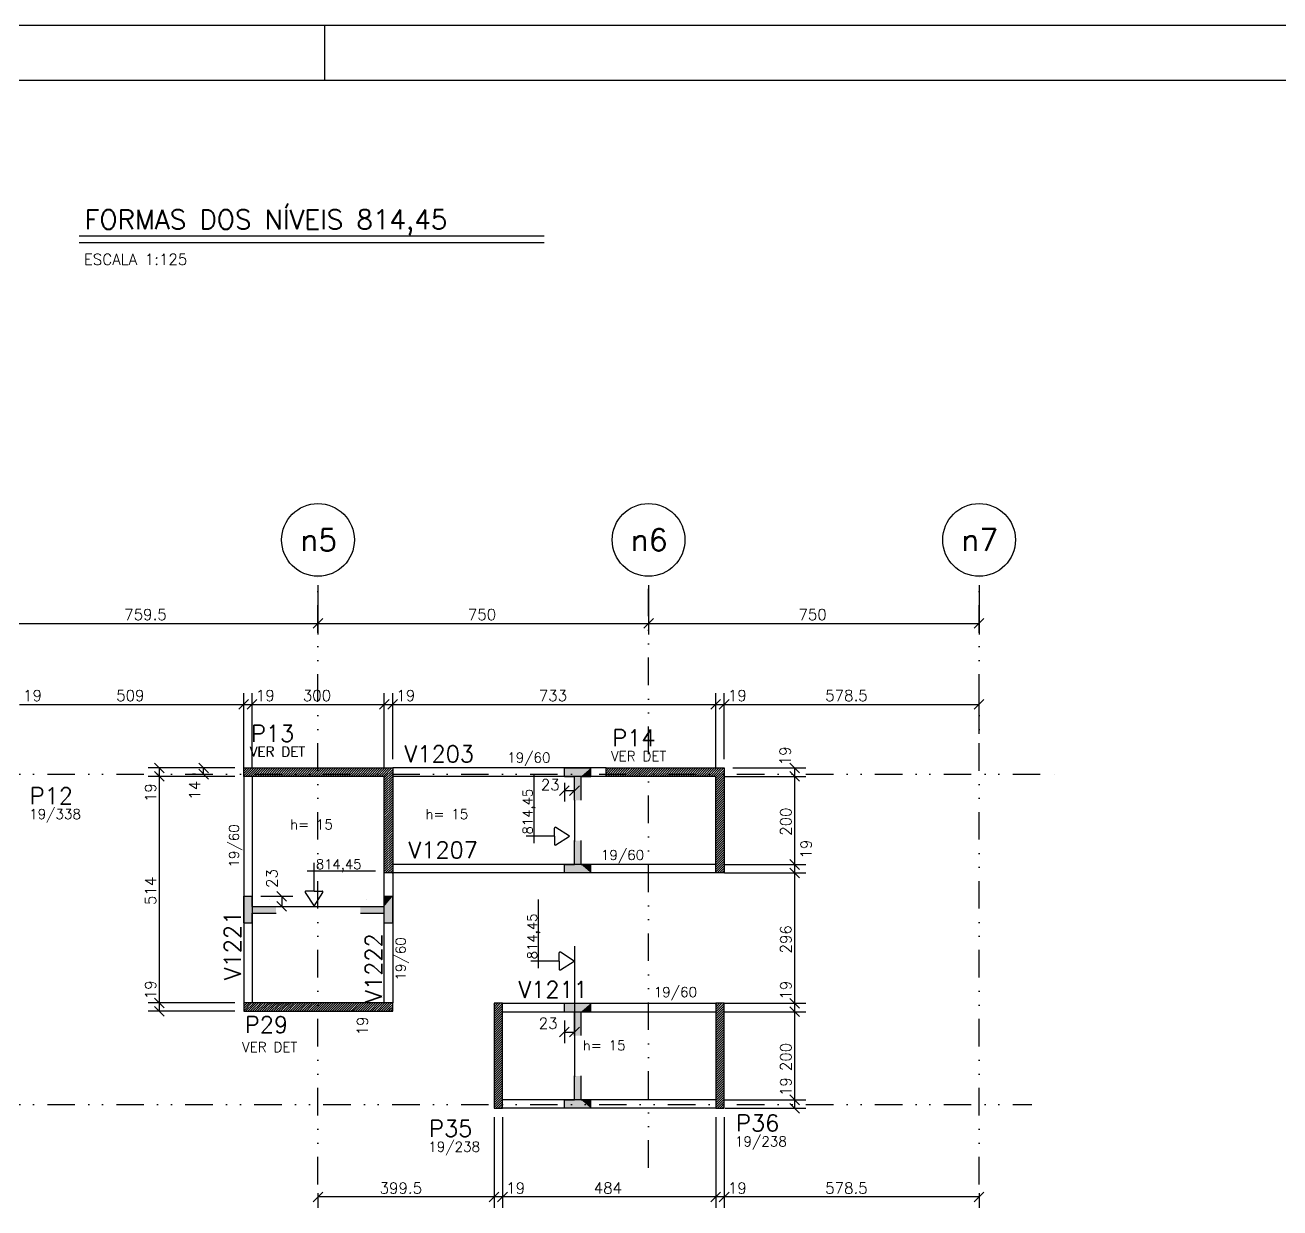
# Model space of a CAD drawing. Extents: x 569026 to 582176, y -496 to 6929.
# Drawn here: x 570996 to 573843, y 4245 to 6929 of the extents above; entities that cross this region are included whole.
import ezdxf

# ---------------------------------------------------------------- set-up
doc = ezdxf.new("R2010")
doc.units = 0
doc.header["$LTSCALE"] = 125
doc.header["$MEASUREMENT"] = 0
doc.linetypes.add('DIVIDE', pattern=[1.25, 0.5, -0.25, 0, -0.25, 0, -0.25])
doc.layers.get('0').update_dxf_attribs({"linetype": 'CONTINUOUS'})
for name, color, linetype in [('205', 14, 'DIVIDE'), ('216', 7, 'CONTINUOUS'), ('220', 4, 'CONTINUOUS'), ('221', 5, 'CONTINUOUS'), ('222', 6, 'CONTINUOUS'), ('230', 7, 'CONTINUOUS'), ('231', 5, 'CONTINUOUS'), ('238', 11, 'CONTINUOUS'), ('250', 5, 'CONTINUOUS'), ('253', 253, 'CONTINUOUS')]:
    doc.layers.add(name, color=color, linetype=linetype)
doc.styles.get("Standard").update_dxf_attribs({"font": 'ROMANS.SHX'})

# ---------------------------------------------------------------- blocks, each defined once
blk = doc.blocks.new('_H6')
for p, q in [((98803.673322, 3614.726206), (98817.522239, 3628.575123)), ((98803.673322, 3620.029507), (98812.218939, 3628.575123)), ((98803.673322, 3625.332807), (98806.915638, 3628.575123)), ((98803.673322, 3609.422905), (98822.673322, 3628.422905)), ((98803.673322, 3604.119604), (98822.673322, 3623.119604)), ((98803.673322, 3598.816303), (98822.673322, 3617.816303)), ((98803.673322, 3593.513002), (98822.673322, 3612.513002)), ((98803.673322, 3588.209701), (98822.673322, 3607.209701)), ((98803.673322, 3582.9064), (98822.673322, 3601.9064)), ((98803.673322, 3577.6031), (98822.673322, 3596.6031)), ((98803.673322, 3572.299799), (98822.673322, 3591.299799)), ((98803.673322, 3566.996498), (98822.673322, 3585.996498)), ((98803.673322, 3561.693197), (98822.673322, 3580.693197)), ((98803.673322, 3556.389896), (98822.673322, 3575.389896)), ((98803.673322, 3551.086595), (98822.673322, 3570.086595)), ((98803.673322, 3545.783294), (98822.673322, 3564.783294)), ((98803.673322, 3540.479994), (98822.673322, 3559.479994)), ((98803.673322, 3535.176693), (98822.673322, 3554.176693)), ((98803.673322, 3529.873392), (98822.673322, 3548.873392)), ((98803.673322, 3524.570091), (98822.673322, 3543.570091)), ((98803.673322, 3519.26679), (98822.673322, 3538.26679)), ((98803.673322, 3513.963489), (98822.673322, 3532.963489)), ((98803.673322, 3508.660188), (98822.673322, 3527.660188)), ((98803.673322, 3503.356888), (98822.673322, 3522.356888)), ((98803.673322, 3498.053587), (98822.673322, 3517.053587)), ((98803.673322, 3492.750286), (98822.673322, 3511.750286)), ((98803.673322, 3487.446985), (98822.673322, 3506.446985)), ((98803.673322, 3482.143684), (98822.673322, 3501.143684)), ((98803.673322, 3476.840383), (98822.673322, 3495.840383)), ((98803.673322, 3471.537082), (98822.673322, 3490.537082)), ((98803.673322, 3466.233782), (98822.673322, 3485.233782)), ((98803.673322, 3460.930481), (98822.673322, 3479.930481)), ((98803.673322, 3455.62718), (98822.673322, 3474.62718)), ((98803.673322, 3450.323879), (98822.673322, 3469.323879)), ((98803.673322, 3445.020578), (98822.673322, 3464.020578)), ((98803.673322, 3439.717277), (98822.673322, 3458.717277)), ((98803.673322, 3434.413976), (98822.673322, 3453.413976)), ((98803.673322, 3429.110676), (98822.673322, 3448.110676)), ((98803.673322, 3423.807375), (98822.673322, 3442.807375)), ((98803.673322, 3418.504074), (98822.673322, 3437.504074)), ((98803.673322, 3413.200773), (98822.673322, 3432.200773)), ((98803.673322, 3407.897472), (98822.673322, 3426.897472)), ((98803.673322, 3402.594171), (98822.673322, 3421.594171)), ((98803.673322, 3397.29087), (98822.673322, 3416.29087)), ((98803.673322, 3391.98757), (98822.673322, 3410.98757)), ((98807.564176, 3390.575123), (98822.673322, 3405.684269)), ((98812.867477, 3390.575123), (98822.673322, 3400.380968)), ((98818.170778, 3390.575123), (98822.673322, 3395.077667))]:
    blk.add_line(p, q)
blk = doc.blocks.new('_H46')
for p, q in [((98235.673322, 4144.509483), (98253.738962, 4162.575123)), ((98235.673322, 4149.812784), (98248.435661, 4162.575123)), ((98235.673322, 4155.116085), (98243.13236, 4162.575123)), ((98235.673322, 4160.419386), (98237.829059, 4162.575123)), ((98240.042262, 4143.575123), (98259.042262, 4162.575123)), ((98245.345563, 4143.575123), (98264.345563, 4162.575123)), ((98250.648864, 4143.575123), (98269.648864, 4162.575123)), ((98255.952165, 4143.575123), (98274.952165, 4162.575123)), ((98261.255466, 4143.575123), (98280.255466, 4162.575123)), ((98266.558767, 4143.575123), (98285.558767, 4162.575123)), ((98271.862068, 4143.575123), (98290.862068, 4162.575123)), ((98277.165368, 4143.575123), (98296.165368, 4162.575123)), ((98282.468669, 4143.575123), (98301.468669, 4162.575123)), ((98287.77197, 4143.575123), (98306.77197, 4162.575123)), ((98293.075271, 4143.575123), (98312.075271, 4162.575123)), ((98298.378572, 4143.575123), (98317.378572, 4162.575123)), ((98303.681873, 4143.575123), (98322.681873, 4162.575123)), ((98308.985174, 4143.575123), (98327.985174, 4162.575123)), ((98314.288475, 4143.575123), (98333.288475, 4162.575123)), ((98319.591775, 4143.575123), (98338.591775, 4162.575123)), ((98324.895076, 4143.575123), (98343.895076, 4162.575123)), ((98330.198377, 4143.575123), (98349.198377, 4162.575123)), ((98335.501678, 4143.575123), (98354.501678, 4162.575123)), ((98340.804979, 4143.575123), (98359.804979, 4162.575123)), ((98346.10828, 4143.575123), (98365.10828, 4162.575123)), ((98351.411581, 4143.575123), (98370.411581, 4162.575123)), ((98356.714881, 4143.575123), (98375.714881, 4162.575123)), ((98362.018182, 4143.575123), (98381.018182, 4162.575123)), ((98367.321483, 4143.575123), (98386.321483, 4162.575123)), ((98372.624784, 4143.575123), (98391.624784, 4162.575123)), ((98377.928085, 4143.575123), (98396.928085, 4162.575123)), ((98383.231386, 4143.575123), (98402.231386, 4162.575123)), ((98388.534687, 4143.575123), (98407.534687, 4162.575123)), ((98393.837987, 4143.575123), (98412.837987, 4162.575123)), ((98399.141288, 4143.575123), (98418.141288, 4162.575123)), ((98404.444589, 4143.575123), (98423.444589, 4162.575123)), ((98409.74789, 4143.575123), (98428.74789, 4162.575123)), ((98415.051191, 4143.575123), (98434.051191, 4162.575123)), ((98420.354492, 4143.575123), (98439.354492, 4162.575123)), ((98425.657793, 4143.575123), (98444.657793, 4162.575123)), ((98430.961093, 4143.575123), (98449.961093, 4162.575123)), ((98436.264394, 4143.575123), (98455.264394, 4162.575123)), ((98441.567695, 4143.575123), (98460.567695, 4162.575123)), ((98446.870996, 4143.575123), (98465.870996, 4162.575123)), ((98452.174297, 4143.575123), (98471.174297, 4162.575123)), ((98457.477598, 4143.575123), (98476.477598, 4162.575123)), ((98462.780899, 4143.575123), (98481.780899, 4162.575123)), ((98468.084199, 4143.575123), (98487.084199, 4162.575123)), ((98473.3875, 4143.575123), (98492.3875, 4162.575123)), ((98478.690801, 4143.575123), (98497.690801, 4162.575123)), ((98483.994102, 4143.575123), (98502.994102, 4162.575123)), ((98489.297403, 4143.575123), (98508.297403, 4162.575123)), ((98494.600704, 4143.575123), (98513.600704, 4162.575123)), ((98499.904005, 4143.575123), (98518.904005, 4162.575123)), ((98505.207305, 4143.575123), (98524.207305, 4162.575123)), ((98510.510606, 4143.575123), (98529.510606, 4162.575123)), ((98515.813907, 4143.575123), (98534.813907, 4162.575123)), ((98521.117208, 4143.575123), (98540.117208, 4162.575123)), ((98526.420509, 4143.575123), (98545.420509, 4162.575123)), ((98531.72381, 4143.575123), (98550.72381, 4162.575123)), ((98537.027111, 4143.575123), (98556.027111, 4162.575123)), ((98542.330411, 4143.575123), (98561.330411, 4162.575123)), ((98547.633712, 4143.575123), (98566.633712, 4162.575123)), ((98552.937013, 4143.575123), (98571.937013, 4162.575123)), ((98554.673322, 4140.008131), (98573.673322, 4159.008131)), ((98554.673322, 4134.70483), (98573.673322, 4153.70483)), ((98554.673322, 4129.401529), (98573.673322, 4148.401529)), ((98554.673322, 4124.098228), (98573.673322, 4143.098228)), ((98554.673322, 4118.794928), (98573.673322, 4137.794928)), ((98554.673322, 4113.491627), (98573.673322, 4132.491627)), ((98554.673322, 4108.188326), (98573.673322, 4127.188326)), ((98554.673322, 4102.885025), (98573.673322, 4121.885025)), ((98554.673322, 4097.581724), (98573.673322, 4116.581724)), ((98554.673322, 4092.278423), (98573.673322, 4111.278423)), ((98554.673322, 4086.975122), (98573.673322, 4105.975122)), ((98554.673322, 4081.671822), (98573.673322, 4100.671822)), ((98554.673322, 4076.368521), (98573.673322, 4095.368521)), ((98554.673322, 4071.06522), (98573.673322, 4090.06522)), ((98554.673322, 4065.761919), (98573.673322, 4084.761919)), ((98554.673322, 4060.458618), (98573.673322, 4079.458618)), ((98554.673322, 4055.155317), (98573.673322, 4074.155317)), ((98554.673322, 4049.852016), (98573.673322, 4068.852016)), ((98554.673322, 4044.548716), (98573.673322, 4063.548716)), ((98554.673322, 4039.245415), (98573.673322, 4058.245415)), ((98554.673322, 4033.942114), (98573.673322, 4052.942114)), ((98554.673322, 4028.638813), (98573.673322, 4047.638813)), ((98554.673322, 4023.335512), (98573.673322, 4042.335512)), ((98554.673322, 4018.032211), (98573.673322, 4037.032211)), ((98554.673322, 4012.72891), (98573.673322, 4031.72891)), ((98554.673322, 4007.42561), (98573.673322, 4026.42561)), ((98554.673322, 4002.122309), (98573.673322, 4021.122309)), ((98554.673322, 3996.819008), (98573.673322, 4015.819008)), ((98554.673322, 3991.515707), (98573.673322, 4010.515707)), ((98554.673322, 3986.212406), (98573.673322, 4005.212406)), ((98554.673322, 3980.909105), (98573.673322, 3999.909105)), ((98554.673322, 3975.605804), (98573.673322, 3994.605804)), ((98554.673322, 3970.302504), (98573.673322, 3989.302504)), ((98554.673322, 3964.999203), (98573.673322, 3983.999203)), ((98554.673322, 3959.695902), (98573.673322, 3978.695902)), ((98554.673322, 3954.392601), (98573.673322, 3973.392601)), ((98554.673322, 3949.0893), (98573.673322, 3968.0893)), ((98554.673322, 3943.785999), (98573.673322, 3962.785999)), ((98554.673322, 3938.482698), (98573.673322, 3957.482698)), ((98554.673322, 3933.179398), (98573.673322, 3952.179398)), ((98554.673322, 3927.876097), (98573.673322, 3946.876097)), ((98556.675649, 3924.575123), (98573.673322, 3941.572796)), ((98561.97895, 3924.575123), (98573.673322, 3936.269495)), ((98567.282251, 3924.575123), (98573.673322, 3930.966194)), ((98572.585552, 3924.575123), (98573.673322, 3925.662893))]:
    blk.add_line(p, q)
blk = doc.blocks.new('_H47')
for p, q in [((99057.673322, 4144.49785), (99075.750595, 4162.575123)), ((99057.673322, 4149.801151), (99070.447294, 4162.575123)), ((99057.673322, 4155.104452), (99065.143993, 4162.575123)), ((99057.673322, 4160.407753), (99059.840692, 4162.575123)), ((99062.053896, 4143.575123), (99081.053896, 4162.575123)), ((99067.357196, 4143.575123), (99086.357196, 4162.575123)), ((99072.660497, 4143.575123), (99091.660497, 4162.575123)), ((99077.963798, 4143.575123), (99096.963798, 4162.575123)), ((99083.267099, 4143.575123), (99102.267099, 4162.575123)), ((99088.5704, 4143.575123), (99107.5704, 4162.575123)), ((99093.873701, 4143.575123), (99112.873701, 4162.575123)), ((99099.177002, 4143.575123), (99118.177002, 4162.575123)), ((99104.480302, 4143.575123), (99123.480302, 4162.575123)), ((99109.783603, 4143.575123), (99128.783603, 4162.575123)), ((99115.086904, 4143.575123), (99134.086904, 4162.575123)), ((99120.390205, 4143.575123), (99139.390205, 4162.575123)), ((99125.693506, 4143.575123), (99144.693506, 4162.575123)), ((99130.996807, 4143.575123), (99149.996807, 4162.575123)), ((99136.300108, 4143.575123), (99155.300108, 4162.575123)), ((99141.603408, 4143.575123), (99160.603408, 4162.575123)), ((99146.906709, 4143.575123), (99165.906709, 4162.575123)), ((99152.21001, 4143.575123), (99171.21001, 4162.575123)), ((99157.513311, 4143.575123), (99176.513311, 4162.575123)), ((99162.816612, 4143.575123), (99181.816612, 4162.575123)), ((99168.119913, 4143.575123), (99187.119913, 4162.575123)), ((99173.423214, 4143.575123), (99192.423214, 4162.575123)), ((99178.726515, 4143.575123), (99197.726515, 4162.575123)), ((99184.029815, 4143.575123), (99203.029815, 4162.575123)), ((99189.333116, 4143.575123), (99208.333116, 4162.575123)), ((99194.636417, 4143.575123), (99213.636417, 4162.575123)), ((99199.939718, 4143.575123), (99218.939718, 4162.575123)), ((99205.243019, 4143.575123), (99224.243019, 4162.575123)), ((99210.54632, 4143.575123), (99229.54632, 4162.575123)), ((99215.849621, 4143.575123), (99234.849621, 4162.575123)), ((99221.152921, 4143.575123), (99240.152921, 4162.575123)), ((99226.456222, 4143.575123), (99245.456222, 4162.575123)), ((99231.759523, 4143.575123), (99250.759523, 4162.575123)), ((99237.062824, 4143.575123), (99256.062824, 4162.575123)), ((99242.366125, 4143.575123), (99261.366125, 4162.575123)), ((99247.669426, 4143.575123), (99266.669426, 4162.575123)), ((99252.972727, 4143.575123), (99271.972727, 4162.575123)), ((99258.276027, 4143.575123), (99277.276027, 4162.575123)), ((99263.579328, 4143.575123), (99282.579328, 4162.575123)), ((99268.882629, 4143.575123), (99287.882629, 4162.575123)), ((99274.18593, 4143.575123), (99293.18593, 4162.575123)), ((99279.489231, 4143.575123), (99298.489231, 4162.575123)), ((99284.792532, 4143.575123), (99303.792532, 4162.575123)), ((99290.095833, 4143.575123), (99309.095833, 4162.575123)), ((99295.399133, 4143.575123), (99314.399133, 4162.575123)), ((99300.702434, 4143.575123), (99319.702434, 4162.575123)), ((99306.005735, 4143.575123), (99325.005735, 4162.575123)), ((99306.673322, 4138.939409), (99325.673322, 4157.939409)), ((99306.673322, 4133.636108), (99325.673322, 4152.636108)), ((99306.673322, 4128.332807), (99325.673322, 4147.332807)), ((99306.673322, 4123.029507), (99325.673322, 4142.029507)), ((99306.673322, 4117.726206), (99325.673322, 4136.726206)), ((99306.673322, 4112.422905), (99325.673322, 4131.422905)), ((99306.673322, 4107.119604), (99325.673322, 4126.119604)), ((99306.673322, 4101.816303), (99325.673322, 4120.816303)), ((99306.673322, 4096.513002), (99325.673322, 4115.513002)), ((99306.673322, 4091.209701), (99325.673322, 4110.209701)), ((99306.673322, 4085.9064), (99325.673322, 4104.9064)), ((99306.673322, 4080.6031), (99325.673322, 4099.6031)), ((99306.673322, 4075.299799), (99325.673322, 4094.299799)), ((99306.673322, 4069.996498), (99325.673322, 4088.996498)), ((99306.673322, 4064.693197), (99325.673322, 4083.693197)), ((99306.673322, 4059.389896), (99325.673322, 4078.389896)), ((99306.673322, 4054.086595), (99325.673322, 4073.086595)), ((99306.673322, 4048.783294), (99325.673322, 4067.783294)), ((99306.673322, 4043.479994), (99325.673322, 4062.479994)), ((99306.673322, 4038.176693), (99325.673322, 4057.176693)), ((99306.673322, 4032.873392), (99325.673322, 4051.873392)), ((99306.673322, 4027.570091), (99325.673322, 4046.570091)), ((99306.673322, 4022.26679), (99325.673322, 4041.26679)), ((99306.673322, 4016.963489), (99325.673322, 4035.963489)), ((99306.673322, 4011.660188), (99325.673322, 4030.660188)), ((99306.673322, 4006.356888), (99325.673322, 4025.356888)), ((99306.673322, 4001.053587), (99325.673322, 4020.053587)), ((99306.673322, 3995.750286), (99325.673322, 4014.750286)), ((99306.673322, 3990.446985), (99325.673322, 4009.446985)), ((99306.673322, 3985.143684), (99325.673322, 4004.143684)), ((99306.673322, 3979.840383), (99325.673322, 3998.840383)), ((99306.673322, 3974.537082), (99325.673322, 3993.537082)), ((99306.673322, 3969.233782), (99325.673322, 3988.233782)), ((99306.673322, 3963.930481), (99325.673322, 3982.930481)), ((99306.673322, 3958.62718), (99325.673322, 3977.62718)), ((99306.673322, 3953.323879), (99325.673322, 3972.323879)), ((99306.673322, 3948.020578), (99325.673322, 3967.020578)), ((99306.673322, 3942.717277), (99325.673322, 3961.717277)), ((99306.673322, 3937.413976), (99325.673322, 3956.413976)), ((99306.673322, 3932.110676), (99325.673322, 3951.110676)), ((99306.673322, 3926.807375), (99325.673322, 3945.807375)), ((99309.744371, 3924.575123), (99325.673322, 3940.504074)), ((99315.047672, 3924.575123), (99325.673322, 3935.200773)), ((99320.350973, 3924.575123), (99325.673322, 3929.897472)), ((99325.654274, 3924.575123), (99325.673322, 3924.594171))]:
    blk.add_line(p, q)
blk = doc.blocks.new('_HE93C0351B5-001')
for p, q in [((112058.028954, 4825.285587), (112059.928643, 4827.185276)), ((112058.028954, 4819.982286), (112064.949695, 4826.903027)), ((112058.028954, 4814.678985), (112069.970747, 4826.620779)), ((112058.028954, 4809.375685), (112074.9918, 4826.33853)), ((112059.928643, 4827.185276), (112060.03543, 4827.292063)), ((112062.248633, 4808.292063), (112080.012852, 4826.056282)), ((112064.949695, 4826.903027), (112065.338731, 4827.292063)), ((112067.551934, 4808.292063), (112085.033904, 4825.774033)), ((112069.970747, 4826.620779), (112070.642032, 4827.292063)), ((112072.855235, 4808.292063), (112090.054957, 4825.491785)), ((112074.9918, 4826.33853), (112075.945332, 4827.292063)), ((112078.158536, 4808.292063), (112095.076009, 4825.209536)), ((112080.012852, 4826.056282), (112081.248633, 4827.292063)), ((112083.461837, 4808.292063), (112100.097062, 4824.927288)), ((112085.033904, 4825.774033), (112086.551934, 4827.292063)), ((112088.765138, 4808.292063), (112105.118114, 4824.645039)), ((112090.054957, 4825.491785), (112091.855235, 4827.292063)), ((112094.068439, 4808.292063), (112110.139166, 4824.362791)), ((112095.076009, 4825.209536), (112097.158536, 4827.292063)), ((112099.371739, 4808.292063), (112115.160219, 4824.080542)), ((112100.097062, 4824.927288), (112102.461837, 4827.292063)), ((112104.67504, 4808.292063), (112120.181271, 4823.798294)), ((112105.118114, 4824.645039), (112107.765138, 4827.292063)), ((112109.978341, 4808.292063), (112125.202323, 4823.516045)), ((112110.139166, 4824.362791), (112113.068439, 4827.292063)), ((112115.160219, 4824.080542), (112118.371739, 4827.292063)), ((112115.281642, 4808.292063), (112130.223376, 4823.233797)), ((112120.181271, 4823.798294), (112123.67504, 4827.292063)), ((112120.584943, 4808.292063), (112135.244428, 4822.951548)), ((112125.202323, 4823.516045), (112128.978341, 4827.292063)), ((112125.888244, 4808.292063), (112140.26548, 4822.6693)), ((112130.223376, 4823.233797), (112134.281642, 4827.292063)), ((112131.191545, 4808.292063), (112145.286533, 4822.387051)), ((112135.244428, 4822.951548), (112139.584943, 4827.292063)), ((112136.494845, 4808.292063), (112150.307585, 4822.104803)), ((112140.26548, 4822.6693), (112144.888244, 4827.292063)), ((112141.798146, 4808.292063), (112155.328637, 4821.822554)), ((112145.286533, 4822.387051), (112150.191545, 4827.292063)), ((112147.101447, 4808.292063), (112160.34969, 4821.540306)), ((112150.307585, 4822.104803), (112155.494845, 4827.292063)), ((112152.404748, 4808.292063), (112165.370742, 4821.258057)), ((112155.328637, 4821.822554), (112160.798146, 4827.292063)), ((112157.708049, 4808.292063), (112170.391794, 4820.975809)), ((112160.34969, 4821.540306), (112166.101447, 4827.292063)), ((112163.01135, 4808.292063), (112175.412847, 4820.69356)), ((112165.370742, 4821.258057), (112171.404748, 4827.292063)), ((112168.314651, 4808.292063), (112180.433899, 4820.411312)), ((112170.391794, 4820.975809), (112176.708049, 4827.292063)), ((112173.617951, 4808.292063), (112185.454952, 4820.129063)), ((112175.412847, 4820.69356), (112182.01135, 4827.292063)), ((112178.921252, 4808.292063), (112190.476004, 4819.846815)), ((112180.433899, 4820.411312), (112187.314651, 4827.292063)), ((112184.224553, 4808.292063), (112195.497056, 4819.564566)), ((112185.454952, 4820.129063), (112192.617951, 4827.292063)), ((112189.527854, 4808.292063), (112200.518109, 4819.282318)), ((112190.476004, 4819.846815), (112197.921252, 4827.292063)), ((112194.831155, 4808.292063), (112205.539161, 4819.000069)), ((112195.497056, 4819.564566), (112203.224553, 4827.292063)), ((112200.134456, 4808.292063), (112210.560213, 4818.717821)), ((112200.518109, 4819.282318), (112208.527854, 4827.292063)), ((112205.437757, 4808.292063), (112215.581266, 4818.435572)), ((112205.539161, 4819.000069), (112213.831155, 4827.292063)), ((112210.560213, 4818.717821), (112219.134456, 4827.292063)), ((112210.741057, 4808.292063), (112220.602318, 4818.153324)), ((112215.581266, 4818.435572), (112224.437757, 4827.292063)), ((112216.044358, 4808.292063), (112225.62337, 4817.871075)), ((112220.602318, 4818.153324), (112229.741057, 4827.292063)), ((112221.347659, 4808.292063), (112230.644423, 4817.588827)), ((112225.62337, 4817.871075), (112235.044358, 4827.292063)), ((112226.65096, 4808.292063), (112235.665475, 4817.306578)), ((112230.644423, 4817.588827), (112240.347659, 4827.292063)), ((112231.954261, 4808.292063), (112240.686527, 4817.02433)), ((112235.665475, 4817.306578), (112245.65096, 4827.292063)), ((112237.257562, 4808.292063), (112245.70758, 4816.742081)), ((112240.686527, 4817.02433), (112250.954261, 4827.292063)), ((112242.560863, 4808.292063), (112250.728632, 4816.459833)), ((112245.70758, 4816.742081), (112256.257562, 4827.292063)), ((112247.864163, 4808.292063), (112255.749684, 4816.177584)), ((112250.728632, 4816.459833), (112261.560863, 4827.292063)), ((112253.167464, 4808.292063), (112260.770737, 4815.895336)), ((112255.749684, 4816.177584), (112266.864163, 4827.292063)), ((112258.470765, 4808.292063), (112265.791789, 4815.613087)), ((112260.770737, 4815.895336), (112272.167464, 4827.292063)), ((112263.774066, 4808.292063), (112270.812842, 4815.330839)), ((112265.791789, 4815.613087), (112277.470765, 4827.292063)), ((112269.077367, 4808.292063), (112275.833894, 4815.04859)), ((112270.812842, 4815.330839), (112282.774066, 4827.292063)), ((112274.380668, 4808.292063), (112280.854946, 4814.766342)), ((112275.833894, 4815.04859), (112288.077367, 4827.292063)), ((112279.683969, 4808.292063), (112285.875999, 4814.484093)), ((112280.854946, 4814.766342), (112293.380668, 4827.292063)), ((112284.987269, 4808.292063), (112290.897051, 4814.201845)), ((112285.875999, 4814.484093), (112298.683969, 4827.292063)), ((112290.29057, 4808.292063), (112295.918103, 4813.919596)), ((112290.897051, 4814.201845), (112303.987269, 4827.292063)), ((112295.593871, 4808.292063), (112300.939156, 4813.637348)), ((112295.918103, 4813.919596), (112309.29057, 4827.292063)), ((112300.897172, 4808.292063), (112305.960208, 4813.355099)), ((112300.939156, 4813.637348), (112314.593871, 4827.292063)), ((112305.960208, 4813.355099), (112319.897172, 4827.292063)), ((112306.200473, 4808.292063), (112310.98126, 4813.07285)), ((112310.98126, 4813.07285), (112325.200473, 4827.292063)), ((112311.503774, 4808.292063), (112316.002313, 4812.790602)), ((112316.002313, 4812.790602), (112330.503774, 4827.292063)), ((112316.807075, 4808.292063), (112321.023365, 4812.508353)), ((112321.023365, 4812.508353), (112335.807075, 4827.292063)), ((112322.110375, 4808.292063), (112326.044417, 4812.226105)), ((112326.044417, 4812.226105), (112341.110375, 4827.292063)), ((112327.413676, 4808.292063), (112331.06547, 4811.943856)), ((112331.06547, 4811.943856), (112346.413676, 4827.292063)), ((112332.716977, 4808.292063), (112336.086522, 4811.661608)), ((112336.086522, 4811.661608), (112351.716977, 4827.292063)), ((112341.107575, 4811.379359), (112357.020278, 4827.292063)), ((112346.128627, 4811.097111), (112362.323579, 4827.292063)), ((112351.149679, 4810.814862), (112367.62688, 4827.292063)), ((112356.170732, 4810.532614), (112372.930181, 4827.292063)), ((112361.191784, 4810.250365), (112377.631218, 4826.689799)), ((112366.212836, 4809.968117), (112380.282868, 4824.038149)), ((112371.233889, 4809.685868), (112382.934519, 4821.386498)), ((112376.254941, 4809.40362), (112385.586169, 4818.734848)), ((112377.631218, 4826.689799), (112378.233481, 4827.292063)), ((112380.282868, 4824.038149), (112383.536782, 4827.292063)), ((112381.275993, 4809.121371), (112388.23782, 4816.083198)), ((112382.934519, 4821.386498), (112388.840083, 4827.292063)), ((112385.586169, 4818.734848), (112394.143384, 4827.292063)), ((112386.297046, 4808.839123), (112390.88947, 4813.431547)), ((112388.23782, 4816.083198), (112396.028954, 4823.874332)), ((112390.88947, 4813.431547), (112396.028954, 4818.571031)), ((112393.54112, 4810.779897), (112396.028954, 4813.267731)), ((112338.020278, 4808.292063), (112341.107575, 4811.379359)), ((112343.323579, 4808.292063), (112346.128627, 4811.097111)), ((112348.62688, 4808.292063), (112351.149679, 4810.814862)), ((112353.930181, 4808.292063), (112356.170732, 4810.532614)), ((112359.233481, 4808.292063), (112361.191784, 4810.250365)), ((112364.536782, 4808.292063), (112366.212836, 4809.968117)), ((112369.840083, 4808.292063), (112371.233889, 4809.685868)), ((112375.143384, 4808.292063), (112376.254941, 4809.40362)), ((112380.446685, 4808.292063), (112381.275993, 4809.121371)), ((112385.749986, 4808.292063), (112386.297046, 4808.839123)), ((112391.053287, 4808.292063), (112391.318098, 4808.556874)), ((112391.318098, 4808.556874), (112393.54112, 4810.779897))]:
    blk.add_line(p, q)

msp = doc.modelspace()

# ---------------------------------------------------------------- linework, layer by layer
for p, q in [((569025.9, 6928.9), (582175.9, 6928.9)), ((571675.9, 6803.9), (571675.9, 6928.9)), ((571675.9, 6803.9), (571675.9, 6928.9))]:
    msp.add_line(p, q)
at = {"layer": '205'}
for p, q in [((571660.3, 4298.3), (571660.3, 5678.1)), ((572410.3, 4335.8), (572410.3, 5678.1)), ((573160.3, 4298.3), (573160.3, 5678.1)), ((569794.7, 5229.1), (573346.7, 5229.1)), ((569794.7, 4479.1), (573279.6, 4479.1))]:
    msp.add_line(p, q, dxfattribs=at)
at = {"layer": '216'}
for p, q in [((571649.3, 5560.3), (571671.4, 5582.4)), ((571649.3, 5560.3), (571671.4, 5582.4)), ((572399.3, 5560.3), (572421.4, 5582.4)), ((572399.3, 5560.3), (572421.4, 5582.4)), ((573149.3, 5560.3), (573171.4, 5582.4)), ((573149.3, 5560.3), (573171.4, 5582.4)), ((571480.8, 5376.4), (571502.9, 5398.5)), ((571480.8, 5376.4), (571502.9, 5398.5)), ((571499.8, 5376.4), (571521.9, 5398.5)), ((571499.8, 5376.4), (571521.9, 5398.5)), ((571799.8, 5376.4), (571821.9, 5398.5)), ((571799.8, 5376.4), (571821.9, 5398.5)), ((571818.8, 5376.4), (571840.9, 5398.5)), ((571818.8, 5376.4), (571840.9, 5398.5)), ((572551.8, 5376.4), (572573.9, 5398.5)), ((572551.8, 5376.4), (572573.9, 5398.5)), ((572570.8, 5376.4), (572592.9, 5398.5)), ((572570.8, 5376.4), (572592.9, 5398.5)), ((573149.3, 5376.4), (573171.4, 5398.5)), ((571289.3, 5254.1), (571311.4, 5232)), ((571411.8, 5232), (571389.7, 5254.1)), ((571411.8, 5218), (571389.7, 5240.1)), ((572730.7, 5254.1), (572752.8, 5232)), ((571289.3, 5235.1), (571311.4, 5213)), ((571289.3, 5235.1), (571311.4, 5213)), ((572730.7, 5235.1), (572752.8, 5213)), ((572730.7, 5235.1), (572752.8, 5213)), ((572208.3, 5180.6), (572230.4, 5202.7)), ((572231.3, 5180.6), (572253.4, 5202.7)), ((572730.7, 5035.1), (572752.8, 5013)), ((572730.7, 5035.1), (572752.8, 5013)), ((572730.7, 5016.1), (572752.8, 4994)), ((572730.7, 5016.1), (572752.8, 4994)), ((571566.9, 4963), (571589, 4940.9)), ((571566.9, 4940), (571589, 4917.9)), ((571289.3, 4721.1), (571311.4, 4699)), ((571289.3, 4721.1), (571311.4, 4699)), ((571289.3, 4702.1), (571311.4, 4680)), ((572730.7, 4720.1), (572752.8, 4698)), ((572730.7, 4720.1), (572752.8, 4698)), ((572730.7, 4701.1), (572752.8, 4679)), ((572730.7, 4701.1), (572752.8, 4679)), ((572208.3, 4632.8), (572230.4, 4654.9)), ((572231.3, 4632.8), (572253.4, 4654.9)), ((572730.7, 4501.1), (572752.8, 4479)), ((572730.7, 4501.1), (572752.8, 4479)), ((572730.7, 4482.1), (572752.8, 4460)), ((571671.4, 4280.9), (571649.3, 4258.8)), ((572070.9, 4280.9), (572048.8, 4258.8)), ((572070.9, 4280.9), (572048.8, 4258.8)), ((572089.9, 4280.9), (572067.8, 4258.8)), ((572089.9, 4280.9), (572067.8, 4258.8)), ((572573.9, 4280.9), (572551.8, 4258.8)), ((572573.9, 4280.9), (572551.8, 4258.8)), ((572592.9, 4280.9), (572570.8, 4258.8)), ((572592.9, 4280.9), (572570.8, 4258.8)), ((573171.4, 4280.9), (573149.3, 4258.8))]:
    msp.add_line(p, q, dxfattribs=at)
at = {"layer": '220'}
for p, q in [((572219.3, 5243.1), (572279.3, 5243.1)), ((572219.3, 5224.1), (572219.3, 5243.1)), ((572279.3, 5224.1), (572279.3, 5243.1)), ((572219.3, 5224.1), (572242.3, 5224.1)), ((572242.3, 5169.8), (572242.3, 5224.1)), ((572257.3, 5169.8), (572257.3, 5224.1)), ((572257.3, 5224.1), (572279.3, 5224.1)), ((572242.3, 5024.1), (572242.3, 5078.4)), ((572257.3, 5024.1), (572257.3, 5078.4)), ((572219.3, 5005.1), (572219.3, 5024.1)), ((572219.3, 5024.1), (572242.3, 5024.1)), ((572257.3, 5024.1), (572279.3, 5024.1)), ((572279.3, 5005.1), (572279.3, 5024.1)), ((572279.3, 5005.1), (572219.3, 5005.1)), ((571491.8, 4892), (571491.8, 4952)), ((571491.8, 4952), (571510.8, 4952)), ((571510.8, 4929), (571510.8, 4952)), ((571510.8, 4929), (571565.1, 4929)), ((571756.5, 4929), (571810.8, 4929)), ((571810.8, 4952), (571829.8, 4952)), ((571810.8, 4929), (571810.8, 4952)), ((571829.8, 4892), (571829.8, 4952)), ((571510.8, 4914), (571565.1, 4914)), ((571510.8, 4892), (571510.8, 4914)), ((571756.5, 4914), (571810.8, 4914)), ((571810.8, 4892), (571810.8, 4914)), ((571491.8, 4892), (571510.8, 4892)), ((571810.8, 4892), (571829.8, 4892)), ((572219.3, 4709.1), (572279.3, 4709.1)), ((572219.3, 4690.1), (572219.3, 4709.1)), ((572279.3, 4690.1), (572279.3, 4709.1)), ((572219.3, 4690.1), (572242.3, 4690.1)), ((572242.3, 4635.8), (572242.3, 4690.1)), ((572257.3, 4635.8), (572257.3, 4690.1)), ((572257.3, 4690.1), (572279.3, 4690.1)), ((572242.3, 4490.1), (572242.3, 4544.4)), ((572257.3, 4490.1), (572257.3, 4544.4)), ((572219.3, 4471.1), (572219.3, 4490.1)), ((572219.3, 4490.1), (572242.3, 4490.1)), ((572279.3, 4471.1), (572219.3, 4471.1)), ((572257.3, 4490.1), (572279.3, 4490.1)), ((572279.3, 4471.1), (572279.3, 4490.1))]:
    msp.add_line(p, q, dxfattribs=at)
for points in [[(571829.8, 5243.1), (571829.8, 5005.1), (571810.8, 5005.1), (571810.8, 5224.1), (571491.8, 5224.1), (571491.8, 5243.1), (571829.8, 5243.1)], [(572581.8, 5243.1), (572581.8, 5005.1), (572562.8, 5005.1), (572562.8, 5224.1), (572313.8, 5224.1), (572313.8, 5243.1), (572581.8, 5243.1)], [(571491.8, 4710.1), (571491.8, 4691.1), (571829.8, 4691.1), (571829.8, 4710.1), (571810.8, 4710.1), (571810.8, 4710.1), (571491.8, 4710.1)], [(572059.8, 4709.1), (572059.8, 4471.1), (572078.8, 4471.1), (572078.8, 4709.1), (572059.8, 4709.1)], [(572562.8, 4709.1), (572562.8, 4471.1), (572581.8, 4471.1), (572581.8, 4709.1), (572562.8, 4709.1)]]:
    msp.add_lwpolyline(points, dxfattribs=at)
at = {"layer": '221'}
msp.add_line((571118.1, 6435.8), (572173.2, 6435.8), dxfattribs=at)
for centre in [(571660.3, 5760.6), (572410.3, 5760.6), (573160.3, 5760.6)]:
    msp.add_circle(centre, 82.5, dxfattribs=at)
at = {"layer": '222'}
for p, q in [((569338.4, 6803.9), (582050.9, 6803.9)), ((571118.1, 6450.8), (572173.2, 6450.8))]:
    msp.add_line(p, q, dxfattribs=at)
at = {"layer": '230'}
for p, q in [((572150.6, 5072.4), (572150.6, 5227.9)), ((572196.9, 5088.3), (572196.9, 5106.5)), ((572231.3, 5088.3), (572200, 5108.2)), ((572196.9, 5088.3), (572132.7, 5088.3)), ((572196.9, 5088.3), (572196.9, 5070.1)), ((572200, 5068.4), (572231.3, 5088.3)), ((571651.4, 4963.8), (571651.4, 5028)), ((571635.5, 5010), (571791, 5010)), ((571631.5, 4960.7), (571651.4, 4929.3)), ((571651.4, 4963.8), (571633.2, 4963.8)), ((571651.4, 4929.3), (571671.3, 4960.7)), ((571651.5, 4963.8), (571669.6, 4963.8)), ((572160.9, 4789.2), (572160.9, 4944.7)), ((572207.2, 4805.1), (572207.2, 4823.3)), ((572241.6, 4805.1), (572210.2, 4825)), ((572207.2, 4805.1), (572143, 4805.1)), ((572207.2, 4805.1), (572207.2, 4786.9)), ((572210.2, 4785.2), (572241.6, 4805.1))]:
    msp.add_line(p, q, dxfattribs=at)
for centre, start, end in [((572198.9, 5106.5), 57.6277, 180), ((572198.9, 5070.1), 180, 302.377), ((571633.2, 4961.8), 90, 212.377), ((571669.6, 4961.8), 327.6277, 90), ((572209.2, 4823.3), 57.6277, 180), ((572209.2, 4786.9), 180, 302.377)]:
    msp.add_arc(centre, 2, start, end, dxfattribs=at)
at = {"layer": '231'}
for p, q in [((571551.1, 4945.1), (571551.1, 4945.1)), ((571770.5, 4945.1), (571770.5, 4945.1))]:
    msp.add_line(p, q, dxfattribs=at)
at = {"layer": '238'}
for p, q in [((572313.8, 5243.1), (571829.8, 5243.1)), ((571491.8, 5224.1), (571491.8, 4710.1)), ((571510.8, 5224.1), (571510.8, 4710.1)), ((572313.8, 5224.1), (571829.8, 5224.1)), ((572562.8, 5024.1), (571829.8, 5024.1)), ((571810.8, 4710.1), (571810.8, 5005.1)), ((571829.8, 5005.1), (571829.8, 4710.1)), ((572562.8, 5005.1), (571829.8, 5005.1)), ((572078.8, 4709.1), (572562.8, 4709.1)), ((572078.8, 4690.1), (572562.8, 4690.1)), ((572562.8, 4490.1), (572078.8, 4490.1)), ((572564.4, 4471.1), (572078.8, 4471.1))]:
    msp.add_line(p, q, dxfattribs=at)
at = {"layer": '250'}
for p, q in [((571660.3, 5658.1), (571660.3, 5546.3)), ((572410.3, 5658.1), (572410.3, 5546.3)), ((573160.3, 5658.1), (573160.3, 5546.3)), ((570900.8, 5571.3), (571660.3, 5571.3)), ((571660.3, 5571.3), (572410.3, 5571.3)), ((572410.3, 5571.3), (573160.3, 5571.3)), ((571491.8, 5244.1), (571491.8, 5412.5)), ((571510.8, 5244.1), (571510.8, 5412.5)), ((571810.8, 5244.1), (571810.8, 5412.5)), ((571829.8, 5263.1), (571829.8, 5412.5)), ((572562.8, 5244.1), (572562.8, 5412.5)), ((572581.8, 5263.1), (572581.8, 5412.5)), ((572581.8, 5283.1), (572581.8, 5412.5)), ((573160.3, 5320.9), (573160.3, 5412.5)), ((570982.8, 5387.5), (571491.8, 5387.5)), ((571491.8, 5387.5), (571510.8, 5387.5)), ((571510.8, 5387.5), (571810.8, 5387.5)), ((571810.8, 5387.5), (571829.8, 5387.5)), ((571829.8, 5387.5), (572562.8, 5387.5)), ((572562.8, 5387.5), (572581.8, 5387.5)), ((572581.8, 5387.5), (573160.3, 5387.5)), ((571471.8, 5243.1), (571275.3, 5243.1)), ((571300.3, 5243.1), (571300.3, 5224.1)), ((571400.8, 5229.1), (571400.8, 5243.1)), ((572601.8, 5243.1), (572766.8, 5243.1)), ((572741.8, 5243.1), (572741.8, 5224.1)), ((571471.8, 5224.1), (571275.3, 5224.1)), ((571300.3, 5224.1), (571300.3, 4710.1)), ((571382.3, 5229.1), (571375.8, 5229.1)), ((572582.8, 5224.1), (572766.8, 5224.1)), ((572741.8, 5224.1), (572741.8, 5024.1)), ((572219.3, 5209.1), (572219.3, 5166.7)), ((572219.3, 5191.7), (572242.3, 5191.7)), ((572242.3, 5169.8), (572242.3, 5076.5)), ((571491.8, 5132.4), (571491.8, 5055)), ((572582.8, 5024.1), (572766.8, 5024.1)), ((572741.8, 5024.1), (572741.8, 5005.1)), ((572582.8, 5005.1), (572766.8, 5005.1)), ((572602.8, 5005.1), (572766.8, 5005.1)), ((572741.8, 5005.1), (572741.8, 4709.1)), ((571530.8, 4952), (571603, 4952)), ((571565.1, 4929), (571756.5, 4929)), ((571578, 4952), (571578, 4929)), ((572242.3, 4838.4), (572242.3, 4542.5)), ((571471.8, 4710.1), (571275.3, 4710.1)), ((571300.3, 4710.1), (571300.3, 4691.1)), ((572582.8, 4709.1), (572766.8, 4709.1)), ((572741.8, 4709.1), (572741.8, 4690.1)), ((571471.8, 4691.1), (571275.3, 4691.1)), ((572219.3, 4670.1), (572219.3, 4618.8)), ((572582.8, 4690.1), (572766.8, 4690.1)), ((572741.8, 4690.1), (572741.8, 4490.1)), ((572219.3, 4643.8), (572242.3, 4643.8)), ((572260.5, 4471.1), (572191.3, 4471.1)), ((572582.8, 4490.1), (572766.8, 4490.1)), ((572584.4, 4471.1), (572766.8, 4471.1)), ((572741.8, 4490.1), (572741.8, 4471.1)), ((572059.8, 4451.1), (572059.8, 4244.8)), ((572078.8, 4451.1), (572078.8, 4244.8)), ((572562.8, 4451.1), (572562.8, 4244.8)), ((572581.8, 4451.1), (572581.8, 4244.8)), ((571660.3, 4278.3), (571660.3, 4244.8)), ((573160.3, 4278.3), (573160.3, 4244.8)), ((572059.8, 4269.8), (571660.3, 4269.8)), ((572078.8, 4269.8), (572059.8, 4269.8)), ((572562.8, 4269.8), (572078.8, 4269.8)), ((572581.8, 4269.8), (572562.8, 4269.8)), ((573160.3, 4269.8), (572581.8, 4269.8))]:
    msp.add_line(p, q, dxfattribs=at)
at = {"layer": '253'}
for points in [[(572219.3, 5224.1), (572279.3, 5243.1), (572242.3, 5224.1)], [(572219.3, 5224.1), (572219.3, 5243.1), (572279.3, 5243.1)], [(572242.3, 5224.1), (572279.3, 5243.1), (572257.3, 5224.1)], [(572257.3, 5224.1), (572279.3, 5243.1), (572279.3, 5224.1)], [(572242.3, 5169.8), (572257.3, 5224.1), (572257.3, 5169.8)], [(572242.3, 5224.1), (572257.3, 5224.1), (572242.3, 5169.8)], [(572257.3, 5078.4), (572242.3, 5078.4), (572257.3, 5024.1)], [(572242.3, 5078.4), (572242.3, 5024.1), (572257.3, 5024.1)], [(572242.3, 5024.1), (572219.3, 5024.1), (572279.3, 5005.1)], [(572279.3, 5005.1), (572219.3, 5024.1), (572219.3, 5005.1)], [(572257.3, 5024.1), (572242.3, 5024.1), (572279.3, 5005.1)], [(572279.3, 5005.1), (572279.3, 5024.1), (572257.3, 5024.1)], [(571510.8, 4892), (571510.8, 4952), (571491.8, 4952)], [(571510.8, 4892), (571491.8, 4952), (571491.8, 4892)], [(571510.8, 4892), (571510.8, 4952), (571510.8, 4914)], [(571510.8, 4952), (571510.8, 4929), (571510.8, 4914)], [(571565.1, 4914), (571510.8, 4929), (571510.8, 4914)], [(571565.1, 4914), (571565.1, 4929), (571510.8, 4929)], [(571810.8, 4914), (571756.5, 4914), (571810.8, 4929)], [(571810.8, 4929), (571756.5, 4914), (571756.5, 4929)], [(571829.8, 4892), (571810.8, 4892), (571829.8, 4952)], [(571810.8, 4892), (571810.8, 4914), (571829.8, 4952)], [(571829.8, 4952), (571810.8, 4914), (571810.8, 4929)], [(571810.8, 4929), (571810.8, 4952), (571829.8, 4952)], [(572219.3, 4690.1), (572279.3, 4709.1), (572242.3, 4690.1)], [(572219.3, 4690.1), (572219.3, 4709.1), (572279.3, 4709.1)], [(572242.3, 4690.1), (572279.3, 4709.1), (572257.3, 4690.1)], [(572257.3, 4690.1), (572279.3, 4709.1), (572279.3, 4690.1)], [(572242.3, 4635.8), (572257.3, 4690.1), (572257.3, 4635.8)], [(572242.3, 4690.1), (572257.3, 4690.1), (572242.3, 4635.8)], [(572257.3, 4544.4), (572242.3, 4544.4), (572257.3, 4490.1)], [(572242.3, 4544.4), (572242.3, 4490.1), (572257.3, 4490.1)], [(572242.3, 4490.1), (572219.3, 4490.1), (572279.3, 4471.1)], [(572279.3, 4471.1), (572219.3, 4490.1), (572219.3, 4471.1)], [(572257.3, 4490.1), (572242.3, 4490.1), (572279.3, 4471.1)], [(572279.3, 4471.1), (572279.3, 4490.1), (572257.3, 4490.1)]]:
    msp.add_solid(points, dxfattribs=at)

# ---------------------------------------------------------------- block references
at = {"layer": '250'}
for name, p in [('_H46', (473256.1, 1080.5)), ('_H47', (473256.1, 1080.5)), ('_HE93C0351B5-001', (459433.8, -117.2)), ('_H6', (473256.1, 1080.5)), ('_H6', (473759.1, 1080.5))]:
    msp.add_blockref(name, p, dxfattribs=at)

# ---------------------------------------------------------------- texts
for p in [(572147.1, 5092.1), (572157.4, 4808.9)]:
    msp.add_text('814,45', height=22, rotation=90).set_placement(p)
msp.add_text('814,45', height=22).set_placement((571655.3, 5013.6))
at = {"layer": '216'}
for s, height, p in [('ESCALA 1:125', 25, (571129.1, 6384.7)), ('759.5', 25, (571220.6, 5578.8)), ('750', 25, (572000.3, 5578.8)), ('750', 25, (572750.3, 5578.8)), ('19', 25, (570991.2, 5395)), ('509', 25, (571202.3, 5395)), ('19', 25, (571519.2, 5395)), ('300', 25, (571625.8, 5395)), ('19', 25, (571838.2, 5395)), ('733', 25, (572161.3, 5395)), ('19', 25, (572590.2, 5395)), ('578.5', 25, (572811.1, 5395)), ('VER DET', 22.5, (571505.2, 5268.8)), ('VER DET', 22.5, (571506.2, 5268.8)), ('19/60', 22.5, (572089.5, 5255.4)), ('VER DET', 22.5, (572325, 5258.6)), ('VER DET', 22.5, (572325, 5258.6)), ('23', 25, (572165.8, 5192.4)), ('19/338', 22.5, (571004.9, 5127.2)), ('h= 15', 22.5, (571596.8, 5103.8)), ('h= 15', 22.5, (571903.9, 5127.3)), ('19/60', 22.5, (572302.1, 5034.4)), ('19/60', 22.5, (572422, 4723.4)), ('23', 25, (572161, 4651.3)), ('VER DET', 22.5, (571487.9, 4598.6)), ('h= 15', 22.5, (572260.8, 4602.4)), ('19/238', 22.5, (571910.5, 4372.3)), ('19/238', 22.5, (572606.4, 4384.5)), ('399.5', 25, (571800.1, 4277.3)), ('19', 25, (572087.2, 4277.3)), ('484', 25, (572285.8, 4277.3)), ('19', 25, (572590.2, 4277.3)), ('578.5', 25, (572811.1, 4277.3))]:
    msp.add_text(s, height=height, dxfattribs=at).set_placement(p)
for s, height, p in [('19', 25, (572732.8, 5249.2)), ('14', 25, (571393.3, 5170.8)), ('19', 25, (571292.8, 5165.8)), ('200', 25, (572734.3, 5089.1)), ('19/60', 22.5, (571481, 5017.1)), ('19', 25, (572780.3, 5037.6)), ('514', 25, (571292.8, 4932.1)), ('23', 25, (571568.3, 4970.9)), ('296', 25, (572734.3, 4822.1)), ('19/60', 22.5, (571859.1, 4760.7)), ('19', 25, (571292.8, 4718.4)), ('19', 25, (572734.3, 4717.4)), ('19', 25, (571773.6, 4636.4)), ('200', 25, (572734.3, 4555.1)), ('19', 25, (572734.3, 4498.4))]:
    msp.add_text(s, height=height, rotation=90, dxfattribs=at).set_placement(p)
at = {"layer": '220'}
for s, height, p in [('n5', 50, (571620.1, 5735.7)), ('n6', 50, (572370.1, 5735.7)), ('n7', 50, (573120.1, 5735.7)), ('P13', 37.5, (571508.2, 5302.8)), ('P13', 37.5, (571508.2, 5302.8)), ('P14', 37.5, (572328, 5292.6)), ('P14', 37.5, (572328, 5292.6)), ('V1203', 37.5, (571856.8, 5256.4)), ('P12', 37.5, (571006.3, 5161.2)), ('V1207', 37.5, (571865.6, 5038.3)), ('V1211', 37.5, (572115.1, 4721.7)), ('P29', 37.5, (571494.3, 4641.8)), ('P35', 37.5, (571912.5, 4406.3)), ('P36', 37.5, (572609, 4418.7))]:
    msp.add_text(s, height=height, dxfattribs=at).set_placement(p)
for s, p in [('V1221', (571484.9, 4761.7)), ('V1222', (571804.9, 4710.4))]:
    msp.add_text(s, height=37.5, rotation=90, dxfattribs=at).set_placement(p)
at = {"layer": '222'}
msp.add_text('FORMAS DOS NÍVEIS 814,45', height=43.75, dxfattribs=at).set_placement((571130.6, 6465.8))

doc.saveas('drawing.dxf')
